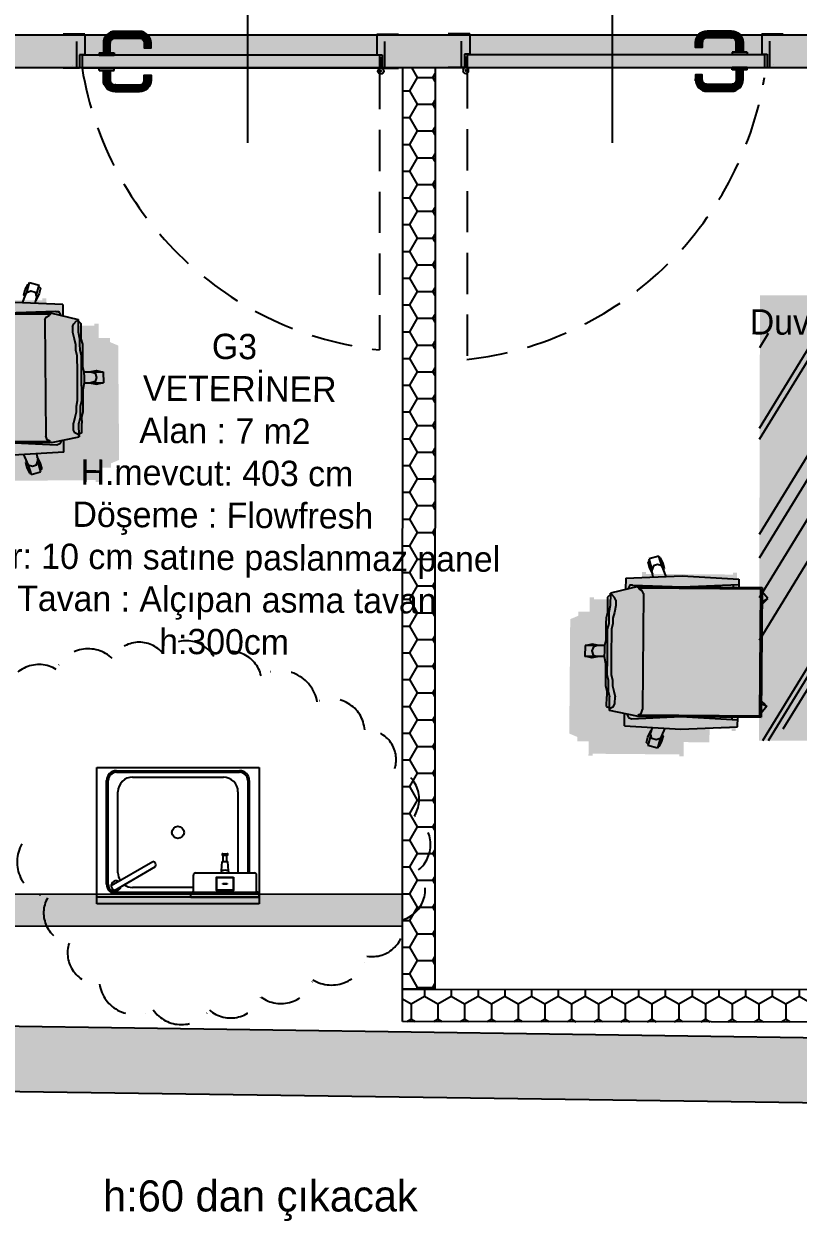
# Model space of a CAD drawing. Header units: millimetres. Extents: x 17474 to 44983, y -1049 to 14585.
# Drawn here: x 22592.6 to 22831.3, y -293.3 to 75.7 of the extents above; entities that cross this region are included whole.
import ezdxf

# ---------------------------------------------------------------- set-up
doc = ezdxf.new("R2010")
doc.units = ezdxf.units.MM
doc.linetypes.add('DASHDOT', pattern=[25.4, 12.7, -6.35, 0, -6.35])
doc.linetypes.add('DASHED', pattern=[19.05, 12.7, -6.35])
for name, color, linetype in [('10 CM  SOĞUK ODA PANEL-PASLANMAZ KAPLAMA', 253, 'Continuous'), ('DUVARIC', 254, 'Continuous'), ('INT-AKS', 14, 'DASHDOT'), ('INT-HATCH-1', 254, 'Continuous'), ('INT-HATCH-5', 250, 'Continuous'), ('INT-TEFRIS2', 81, 'Continuous'), ('SCHRAFFUR', 8, 'Continuous'), ('SOĞUK ODA KAPI', 42, 'Continuous'), ('TXT-YOO', 7, 'Continuous'), ('UMRISS03', 2, 'Continuous'), ('UMRISS05', 3, 'Continuous'), ('YAZI-1_OGE', 255, 'Continuous'), ('yiber', 127, 'Continuous')]:
    doc.layers.add(name, color=color, linetype=linetype)
doc.layers.add('INT-ELE-1', color=7, linetype='Continuous', true_color=0x8f8f8f)
doc.styles.add('MEKAN', font='stylu.ttf', dxfattribs={"height": 13})
doc.styles.add('X_Roads$0$Standard', font='arial.ttf')

# ---------------------------------------------------------------- blocks, each defined once
blk = doc.blocks.new('misafir-personel_sandalye')
h = blk.add_hatch(color=252)
h.set_gradient(color1=(133, 133, 133), color2=(181, 181, 181), rotation=180, one_color=1, tint=0.71, name='INVCURVED')
h.paths.add_polyline_path([(28.19, -15.43), (23.8, -15.43), (24.07, -16.49), (24.47, -16.49), (25.53, -17.02), (25.53, -18.09), (25, -37.23), (26.06, -59.04), (28.19, -59.04), (29.26, -37.23)])
h.paths.add_polyline_path([(-29.79, -37.23), (-28.72, -59.04), (-26.06, -59.04), (-25, -37.23), (-26.06, -18.09), (-25.53, -17.02), (-24.23, -16.37), (-24.04, -15.43), (-28.72, -15.43)])
at = {"layer": 'INT-HATCH-1'}
h = blk.add_hatch(color=254, dxfattribs=at)
h.set_gradient(color1=(219, 208, 184), one_color=1, tint=1, name='INVCURVED')
h.paths.add_polyline_path([(22.34, -9.57), (21.81, -9.57), (21.81, -10.11), (20.74, -11.17), (19.68, -11.7), (17.55, -11.7), (14.89, -11.17), (12.77, -10.64), (10.64, -10.64), (8.51, -10.11), (6.38, -10.11), (4.26, -10.11), (2.13, -10.11), (0, -10.11), (-2.13, -10.11), (-4.79, -10.11), (-6.91, -10.11), (-9.04, -10.11), (-11.17, -10.64), (-13.3, -10.64), (-15.43, -11.17), (-17.55, -11.7), (-20.21, -11.7), (-21.28, -11.17), (-21.81, -10.11), (-22.34, -9.57), (-22.87, -9.57), (-25, -20.21), (-25, -20.71), (-24.48, -20.71), (-23.94, -21.81), (-22.34, -22.34), (22.34, -22.34), (23.4, -21.81), (23.94, -20.74), (24.47, -20.21), (25, -20.21)])
h.paths.add_polyline_path([(8.51, -8.51), (6.38, -8.51), (4.26, -8.51), (2.13, -8.51), (0, -8.51), (-2.13, -8.51), (-4.79, -8.51), (-6.91, -8.51), (-9.04, -8.51), (-11.17, -9.04), (-13.3, -9.04), (-15.43, -9.04), (-17.55, -9.57), (-22.34, -9.57), (-21.81, -10.11), (-21.28, -11.17), (-20.21, -11.7), (-17.55, -11.7), (-15.43, -11.17), (-13.3, -10.64), (-11.17, -10.64), (-9.04, -10.11), (-6.91, -10.11), (-4.79, -10.11), (-2.13, -10.11), (0, -10.11), (2.13, -10.11), (4.26, -10.11), (6.38, -10.11), (8.51, -10.11), (10.64, -10.64), (12.77, -10.64), (14.89, -11.17), (17.55, -11.7), (19.68, -11.7), (20.74, -11.17), (21.81, -10.11), (21.81, -9.57), (17.55, -9.57), (14.89, -9.04), (12.77, -9.04), (10.64, -9.04)])
h = blk.add_hatch(color=254, dxfattribs=at)
h.set_gradient(color1=(219, 208, 184), one_color=1, tint=1, name='HEMISPHERICAL')
h.paths.add_polyline_path([(-22.34, -22.34), (-23.94, -21.81), (-24.48, -20.71), (-24.5, -20.71), (-24.5, -67.55), (24.47, -67.55), (24.47, -20.21), (23.94, -20.74), (23.4, -21.81), (22.34, -22.34)])
at = {"layer": 'INT-HATCH-5'}
h = blk.add_hatch(dxfattribs=at)
h.set_pattern_fill('DOTS', color=256, scale=12, angle=-90, style=0)
h.set_pattern_definition([(90, (-1869.43385, -16193.69294), (0.75, 0.375), [0, -0.75])])
h.paths.add_polyline_path([(25.13, -58.32), (25.16, -68.28), (-24.84, -68.23), (-24.81, -58.32), (-30.31, -58.32), (-30.31, -56.72), (-29.58, -56.72), (-29.58, -48.24), (-34.84, -48.23), (-34.81, -38.32), (-40.31, -38.32), (-40.31, -36.72), (-39.58, -36.72), (-39.58, -3.26), (-40.31, -3.27), (-40.31, -1.67), (-34.84, -1.67), (-34.84, 2.68), (-33.18, 2.68), (-31.88, 5.81), (12.19, 5.81), (13.54, 2.68), (15.16, 2.68), (15.16, -1.67), (20.63, -1.67), (20.63, -3.27), (19.9, -3.26), (19.9, -14.19), (22.19, -14.19), (23.54, -17.32), (25.16, -17.32), (25.16, -21.67), (30.63, -21.67), (30.63, -23.27), (29.9, -23.26), (29.9, -56.71), (30.63, -56.71), (30.63, -58.32)])
at = {"color": 0, "linetype": 'Continuous'}
for p, q in [((-25.53, -17.02), (-26.06, -18.09)), ((-26.06, -18.09), (-26.06, -18.09)), ((-24.23, -16.37), (-25.53, -17.02)), ((-24.47, -16.49), (-24.47, -16.49))]:
    blk.add_line(p, q, dxfattribs=at)
for points in [[(2.13, 0), (-2.13, 0)], [(-2.13, -4.79), (-2.13, 0)], [(2.13, -4.79), (2.13, 0)], [(-2.13, -5.32), (-2.66, -2.66), (-2.13, -0.53)], [(-2.13, -0.53), (-2.13, -0.53)], [(2.13, -4.79), (2.13, -4.79), (1.6, -3.19), (0, -2.66), (-1.6, -3.19), (-2.13, -4.79)], [(2.13, -0.53), (2.13, -0.53)], [(2.13, -0.53), (2.13, -0.53)], [(2.13, -5.32), (2.66, -2.66), (2.13, -0.53)], [(-21.28, -8.51), (-21.81, -9.57)], [(-21.28, -8.51), (-17.55, -8.51)], [(17.55, -8.51), (14.89, -8.51), (12.77, -7.98), (10.64, -7.98), (8.51, -7.98), (6.38, -7.98), (4.26, -7.98), (2.13, -7.45), (0, -7.45), (-2.13, -7.45), (-4.79, -7.98), (-6.91, -7.98), (-9.04, -7.98), (-11.17, -7.98), (-13.3, -7.98), (-15.43, -8.51), (-17.55, -8.51)], [(17.55, -9.57), (14.89, -9.04), (12.77, -9.04), (10.64, -9.04), (8.51, -8.51), (6.38, -8.51), (4.26, -8.51), (2.13, -8.51), (0, -8.51), (-2.13, -8.51), (-4.79, -8.51), (-6.91, -8.51), (-9.04, -8.51), (-11.17, -9.04), (-13.3, -9.04), (-15.43, -9.04), (-17.55, -9.57)], [(-2.13, -7.45), (-2.13, -4.79)], [(2.13, -7.45), (2.13, -4.79)], [(2.13, -5.32), (2.13, -5.32)], [(20.74, -8.51), (17.55, -8.51)], [(21.81, -9.57), (20.74, -8.51)], [(-25, -20.21), (-22.87, -9.57)], [(-22.34, -9.57), (-22.87, -9.57)], [(-22.87, -9.57), (-17.55, -9.57)], [(-21.81, -10.11), (-22.34, -9.57)], [(-21.81, -10.11), (-21.28, -11.17), (-20.21, -11.7)], [(-20.21, -11.7), (-17.55, -11.7)], [(17.55, -11.7), (14.89, -11.17), (12.77, -10.64), (10.64, -10.64), (8.51, -10.11), (6.38, -10.11), (4.26, -10.11), (2.13, -10.11), (0, -10.11), (-2.13, -10.11), (-4.79, -10.11), (-6.91, -10.11), (-9.04, -10.11), (-11.17, -10.64), (-13.3, -10.64), (-15.43, -11.17), (-17.55, -11.7)], [(22.34, -9.57), (17.55, -9.57)], [(19.68, -11.7), (17.55, -11.7)], [(19.68, -11.7), (20.74, -11.17), (21.81, -10.11)], [(21.81, -9.57), (22.34, -9.57)], [(21.81, -9.57), (21.81, -10.11)], [(25, -20.21), (22.34, -9.57)], [(-28.72, -15.43), (-29.79, -37.23)], [(-28.72, -15.43), (-24.04, -15.43)], [(-26.06, -18.09), (-25, -37.23)], [(28.19, -15.43), (23.8, -15.43)], [(24.47, -16.49), (24.07, -16.49)], [(25.53, -18.09), (25.53, -18.09), (25.53, -17.02), (24.47, -16.49)], [(25.53, -18.09), (25, -37.23)], [(28.19, -15.43), (29.26, -37.23)], [(-25, -20.21), (-25, -20.21)], [(-25, -20.21), (-25, -68.09)], [(-24.5, -20.71), (-25, -20.71)], [(-24.5, -20.71), (-24.5, -67.55), (24.47, -67.55)], [(-24.47, -20.74), (-23.94, -21.81), (-22.34, -22.34)], [(22.34, -22.34), (-22.34, -22.34)], [(22.34, -22.34), (23.4, -21.81), (23.94, -20.74)], [(24.47, -20.21), (23.94, -20.74)], [(24.47, -20.21), (25, -20.21)], [(24.47, -20.21), (24.47, -67.55)], [(25, -20.21), (25, -68.09)], [(-37.23, -28.19), (-36.17, -24.47)], [(-32.16, -25.61), (-36.17, -24.47)], [(-35.64, -24.47), (-35.11, -23.94)], [(-35.64, -24.47), (-35.64, -24.47)], [(-35.11, -23.94), (-32.98, -24.47), (-30.32, -25.8)], [(-32.45, -29.79), (-33.51, -29.26), (-34.04, -27.66), (-33.51, -26.06), (-31.91, -25.53), (-31.38, -25.53)], [(-29.26, -26.06), (-31.38, -25.53)], [(-30.85, -25.53), (-30.85, -25.53)], [(28.72, -26.06), (30.85, -25.53)], [(34.57, -23.94), (32.45, -24.47), (29.79, -25.8)], [(30.32, -25.53), (30.32, -25.53)], [(31.91, -29.79), (32.98, -29.26), (33.51, -27.66), (32.98, -26.06), (31.38, -25.53), (30.85, -25.53)], [(31.63, -25.61), (35.64, -24.47)], [(35.11, -24.47), (34.57, -23.94)], [(35.11, -24.47), (35.11, -24.47)], [(36.7, -28.19), (35.64, -24.47)], [(-33.51, -29.26), (-37.23, -28.19)], [(-36.7, -28.72), (-36.7, -28.34)], [(-32.45, -30.32), (-34.57, -29.79), (-36.7, -28.72)], [(-29.48, -30.97), (-32.45, -29.79)], [(-32.07, -29.94), (-32.45, -30.32)], [(28.95, -30.97), (31.91, -29.79)], [(31.53, -29.94), (31.91, -30.32)], [(31.91, -30.32), (34.04, -29.79), (36.17, -28.72)], [(32.98, -29.26), (36.7, -28.19)], [(36.17, -28.72), (36.17, -28.34)], [(-29.79, -37.23), (-28.72, -59.04)], [(-25, -37.23), (-26.06, -59.04)], [(25, -37.23), (26.06, -59.04)], [(29.26, -37.23), (28.19, -59.04)], [(-28.72, -59.04), (-25, -59.04)], [(-25.96, -56.91), (-25, -56.91)], [(25.96, -56.91), (25, -56.91)], [(28.19, -59.04), (25, -59.04)], [(25, -68.09), (-25, -68.09)], [(-20.74, -70.21), (-23.4, -68.09)], [(-19.68, -68.09), (-20.74, -70.21)], [(-20.21, -69.68), (-18.62, -68.09)], [(20.21, -69.68), (18.62, -68.09)], [(19.68, -68.09), (20.74, -70.21)], [(20.74, -70.21), (23.4, -68.09)], [(-20.48, -69.68), (-20.21, -69.68), (-20.21, -69.68)], [(20.48, -69.68), (20.21, -69.68), (20.21, -69.68)]]:
    blk.add_lwpolyline(points, dxfattribs=at)
blk = doc.blocks.new('STD 50 UST')
at = {"color": 4, "linetype": 'Continuous'}
for p, q in [((0, 420), (500, 420)), ((50, 420), (450, 420))]:
    blk.add_line(p, q, dxfattribs=at)
at = {"layer": 'yiber', "linetype": 'Continuous'}
for p, q in [((0, 400), (0, 420)), ((500, 420), (500, 400)), ((0, 400), (500, 400)), ((0, 0), (0, 400)), ((210, 400), (0, 400)), ((210, 400), (0, 400)), ((0, 400), (0, 389)), ((210, 389), (0, 389)), ((202.5, 384), (7.5, 384)), ((7.5, 384), (7.5, 332)), ((202.5, 384), (202.5, 332)), ((202.5, 370), (390, 370)), ((205.5, 385), (440, 385)), ((210, 400), (210, 389)), ((210, 390), (440, 390)), ((446, 378.8), (318.9, 305.4)), ((500, 400), (500, 0)), ((98.5, 357.5), (98.5, 359.5)), ((98.5, 359.5), (111.5, 359.5)), ((111.5, 357.5), (98.5, 357.5)), ((105, 357.5), (105, 359.5)), ((111.5, 359.5), (111.5, 357.5)), ((455.8, 363.7), (327.1, 289.4)), ((465, 360), (465, 40)), ((470, 360), (470, 40)), ((195.5, 325), (14.5, 325)), ((45, 325), (24, 325)), ((30, 40), (30, 325)), ((35, 40), (35, 325)), ((76.5, 325), (52.5, 325)), ((65, 75), (65, 325)), ((117, 325), (93, 325)), ((94.7, 318.5), (96, 290)), ((115.3, 318.5), (114, 290)), ((435, 325), (435, 75)), ((114, 290), (96, 290)), ((96, 268), (96, 268)), ((112, 270), (98, 270)), ((112, 266), (98, 266)), ((99, 290), (99, 270)), ((111, 290), (99, 290)), ((111, 290), (111, 270)), ((114, 268), (114, 268)), ((500, 0), (0, 0)), ((440, 15), (60, 15)), ((440, 10), (60, 10)), ((390, 30), (110, 30))]:
    blk.add_line(p, q, dxfattribs=at)
blk.add_lwpolyline([(79, 338), (79, 379), (131, 379), (131, 338)], close=True, dxfattribs=at)
blk.add_lwpolyline([(80, 341), (80, 376, -0.414214), (82, 378), (128, 378, -0.414214), (130, 376), (130, 341, -0.414214), (128, 339), (82, 339, -0.414214)], format="xyb", close=True, dxfattribs=at)
blk.add_circle((250, 200), 18.6, dxfattribs=at)
for centre, radius, start, end in [((9.7, 395.5), 11.7, 213.6171, 259.0027), ((200.3, 395.5), 11.7, 280.9973, 326.3829), ((390, 325), 45, 54.4254, 90), ((440.9, 364.7), 15, 243.9036, 169.9462), ((440, 360), 30, 0, 90), ((440, 360), 25, 0, 90), ((390, 325), 45, 0, 30.7491), ((14.5, 332), 7, 180, 270), ((108.1, 325.5), 15.1, 182.0307, 209.8601), ((105, 360.4), 43.6, 256.7267, 283.2733), ((101.9, 325.5), 15.1, 330.1399, 357.9693), ((195.5, 332), 7, 270, 0), ((331.1, 301.6), 12.8, 162.3984, 251.8547), ((98, 268), 2, 90, 180), ((98, 268), 2, 180, 270), ((112, 268), 2, 0, 90), ((112, 268), 2, 270, 0), ((110, 75), 45, 180, 270), ((390, 75), 45, 270, 0), ((60, 40), 30, 180, 270), ((60, 40), 25, 180, 270), ((440, 40), 30, 270, 0), ((440, 40), 25, 270, 0)]:
    blk.add_arc(centre, radius, start, end, dxfattribs=at)
blk = doc.blocks.new('KAPI KODU')
at = {"layer": 'YAZI-1_OGE', "color": 3}
blk.add_line((15638.78, 6518.22), (15638.78, 6587.78), dxfattribs=at)
for radius in [17.7, 16.3]:
    blk.add_circle((15638.78, 6605.48), radius, dxfattribs=at)
blk = doc.blocks.new('A$C15972625')
at = {"layer": 'SCHRAFFUR'}
blk.add_line((2.92, 8.12), (2.92, 8.12), dxfattribs=at)
at = {"layer": 'UMRISS03'}
for p, q in [((4.23, 7.47), (4.23, 15.47)), ((14.52, 14.99), (14.52, 14.99)), ((14.52, 14.99), (14.52, 14.97)), ((16.21, 16.5), (15.96, 16.5)), ((99.22, 7.47), (99.22, 15.47)), ((6.7, 11.4), (5.05, 11.4)), ((5.05, 11.4), (5.05, 7.3)), ((11.14, 12), (15.79, 12)), ((11.14, 12), (11.14, 11.3)), ((11.14, 11.3), (15.79, 11.3)), ((15.79, 12), (15.79, 11.3)), ((96.7, 11.4), (98.35, 11.4)), ((98.35, 11.4), (98.35, 7.3)), ((97.55, 10.44), (98.35, 10.44)), ((97.95, 10.44), (97.95, 7.29)), ((11.14, 7.3), (15.79, 7.3)), ((11.14, 6.6), (11.14, 7.3)), ((11.14, 6.6), (15.79, 6.6)), ((15.79, 6.6), (15.79, 7.3)), ((14.52, 3.61), (14.52, 3.63)), ((14.52, 3.61), (14.52, 3.61)), ((16.21, 2.1), (15.96, 2.1))]:
    blk.add_line(p, q, dxfattribs=at)
for points in [[(14.52, 12), (14.52, 15, -0.414214), (16.02, 16.5), (23.52, 16.5, -0.414214), (25.02, 15), (25.02, 13.5), (27.12, 13.5), (27.12, 15, 0.414214), (23.52, 18.6), (16.02, 18.6, 0.414214), (12.42, 15), (12.42, 12)], [(14.52, 6.6), (14.52, 3.6, 0.414214), (16.02, 2.1), (23.52, 2.1, 0.414214), (25.02, 3.6), (25.02, 5.1), (27.12, 5.1), (27.12, 3.6, -0.414214), (23.52, 0), (16.02, 0, -0.414214), (12.42, 3.6), (12.42, 6.6)]]:
    blk.add_lwpolyline(points, format="xyb", dxfattribs=at)
at = {"layer": 'UMRISS03', "const_width": 1.1}
for points in [[(13.97, 12), (13.97, 15, -0.414214), (16.02, 17.05), (23.52, 17.05, -0.414214), (25.57, 15), (25.57, 14.05), (26.57, 14.05), (26.57, 15, 0.414214), (23.52, 18.05), (16.02, 18.05, 0.414214), (12.97, 15), (12.97, 12)], [(13.97, 6.6), (13.97, 3.6, 0.414214), (16.02, 1.55), (23.52, 1.55, 0.414214), (25.57, 3.6), (25.57, 4.55), (26.57, 4.55), (26.57, 3.6, -0.414214), (23.52, 0.55), (16.02, 0.55, -0.414214), (12.97, 3.6), (12.97, 6.6)]]:
    blk.add_lwpolyline(points, format="xyb", dxfattribs=at)
at = {"layer": 'UMRISS03'}
for centre, radius, start, end in [((16.02, 15), 1.5, 172.1998, 180.3411), ((23.52, 15), 3.6, 356.8113, 5.6465), ((23.52, 3.6), 3.6, 354.3535, 3.1887), ((16.02, 3.6), 1.5, 179.6589, 187.8002)]:
    blk.add_arc(centre, radius, start, end, dxfattribs=at)
at = {"layer": 'UMRISS05'}
for p, q in [((5.85, 17.7), (0.05, 17.7)), ((6.7, 17.7), (5.85, 17.7)), ((6.7, 17.7), (6.7, 11.4)), ((96.7, 17.7), (97.55, 17.7)), ((96.7, 17.7), (96.7, 11.4)), ((97.55, 17.7), (103.35, 17.7)), ((97.55, 11.3), (5.85, 11.3)), ((5.85, 11.3), (5.85, 7.3)), ((97.55, 11.3), (97.55, 7.3)), ((5.05, 7.3), (0, 7.3)), ((98.35, 7.3), (5.85, 7.3)), ((98.35, 7.3), (103.35, 7.3))]:
    blk.add_line(p, q, dxfattribs=at)
for radius in [0.9, 0.0984]:
    blk.add_circle((97.95, 6.38), radius, dxfattribs=at)

msp = doc.modelspace()

# ---------------------------------------------------------------- hatches: boundary and pattern name
at = {"layer": '10 CM  SOĞUK ODA PANEL-PASLANMAZ KAPLAMA'}
h = msp.add_hatch(dxfattribs=at)
h.set_pattern_fill('HONEY', color=256, scale=1.5)
h.set_pattern_definition([(0, (14557.7532, 2124.9726), (7.14375, 4.124446), [4.7625, -9.525]), (120, (14557.7532, 2124.9726), (-7.14375, 4.124446), [4.7625, -9.525]), (60, (14557.7532, 2124.9726), (2e-08, 8.248892), [-9.525, 4.7625])])
edge = h.paths.add_edge_path()
edge.add_line((23028.1, 62.25), (23028.1, 72.25))
edge.add_line((23028.1, 72.25), (22075.36, 72.25))
edge.add_line((22075.36, 72.25), (22075.36, 62.26))
edge.add_line((22075.36, 62.26), (23031.04, 62.25))
h = msp.add_hatch(dxfattribs=at)
h.set_pattern_fill('HONEY', color=256, scale=1.5)
h.set_pattern_definition([(0, (15020.125, 2109.038), (7.14375, 4.124446), [4.7625, -9.525]), (120, (15020.125, 2109.038), (-7.14375, 4.124446), [4.7625, -9.525]), (60, (15020.125, 2109.038), (2e-08, 8.248892), [-9.525, 4.7625])])
h.paths.add_polyline_path([(22719.36, -221.81), (22709.36, -221.81), (22709.44, 62.25), (22719.41, 62.25)])
h = msp.add_hatch(dxfattribs=at)
h.set_pattern_fill('HONEY', color=256, scale=1.5, angle=-90)
h.set_pattern_definition([(270, (24795.5587, 7496.8633), (4.124446, -7.14375), [4.7625, -9.525]), (30, (24795.5587, 7496.8633), (4.124446, 7.14375), [4.7625, -9.525]), (330, (24795.5587, 7496.8633), (8.248892, -2e-08), [-9.525, 4.7625])])
h.paths.add_polyline_path([(22075.35, -202.37), (22075.35, -192.38), (22709.19, -192.54), (22709.19, -202.51)])
h = msp.add_hatch(dxfattribs=at)
h.set_pattern_fill('HONEY', color=256, scale=1.5, angle=-90)
h.set_pattern_definition([(270, (24844.331, 7467.468), (4.124446, -7.14375), [4.7625, -9.525]), (30, (24844.331, 7467.468), (4.124446, 7.14375), [4.7625, -9.525]), (330, (24844.331, 7467.468), (8.248892, -2e-08), [-9.525, 4.7625])])
h.paths.add_polyline_path([(22709.36, -231.8), (22709.36, -221.8), (22994.71, -222.08), (22994.69, -232.05)])
at = {"layer": 'DUVARIC'}
h = msp.add_hatch(dxfattribs=at)
h.set_pattern_fill('JIS_STN_2.5', color=256, scale=2, angle=-0.33)
h.set_pattern_definition([(44.669988, (-17068.903, -6478.339), (-3.5151114, 3.5558391), []), (44.669988, (-17065.373, -6478.359), (-3.5151114, 3.5558391), [2.4, -1])])
h.paths.add_polyline_path([(23018.57, 1654.96), (23038.57, 1654.96), (23041.71, 1971.82), (23030.04, 1971.89), (23029.98, 1960.89), (23030.72, 1960.89), (23030.38, 1905.02), (23020.95, 1905.1)])
h.paths.add_polyline_path([(23010.46, 808.48), (23022.5, 808.57), (23023.89, 934), (23036.88, 1468.98), (23016.88, 1468.98), (23011.89, 919.83)])
h.paths.add_polyline_path([(23063.63, 134.94), (23043.63, 134.94), (23040.99, -208.22), (23007.89, -207.6), (23007.68, -239.3), (22554.68, -232.8), (22554.55, -207.49), (22512.19, -205.42), (22507.81, -226.3), (22215.09, -224.5), (22197.19, -212.2), (22186.23, -211.39), (22025.37, -208.6), (22025.02, -228.59), (22185.32, -231.38), (22190.27, -231.74), (22208.82, -244.46), (22524.04, -246.4), (22528.27, -226.22), (22534.62, -226.53), (22534.77, -252.51), (23027.55, -259.58), (23027.76, -228.14), (23060.83, -229.04)])
h.paths.add_polyline_path([(23044.59, 259.09), (23069.42, 259.09), (23069.31, 526.91), (23033.74, 527.15), (23033.57, 527.03), (23019.3, 527.03), (23020.38, 622.56), (23008.55, 622.59), (23007.19, 517.4), (23020.19, 516.5), (23020.29, 449), (23046.05, 448.8)])
at = {"layer": 'INT-ELE-1', "extrusion": (1.25831e-12, 1.06152e-09, 1)}
h = msp.add_hatch(color=33, dxfattribs=at)
h.set_gradient(color1=(185, 157, 121), color2=(199, 177, 148), rotation=90, one_color=1, tint=0.68, name='HEMISPHERICAL')
h.paths.add_polyline_path([(22819.55, -7.92), (22899.24, -8.02), (22899.23, -145.34), (22819.23, -145.24)])
at = {"layer": 'INT-HATCH-5', "extrusion": (1.25831e-12, 1.06152e-09, 1)}
h = msp.add_hatch(dxfattribs=at)
h.set_pattern_fill('AR-RROOF', color=256, angle=58.5149, style=0)
h.set_pattern_definition([(58.51486, (-4078.732, 22266.647), (7.52436, 60.91895), [381, -50.8, 127, -25.4]), (58.51486, (-4071.918, 22302.09), (-42.074313, -4.016926), [76.2, -8.382, 152.4, -19.05]), (58.51486, (-4090.51, 22288.753), (54.469863, 121.522725), [203.2, -35.56, 101.6, -25.4])])
h.paths.add_polyline_path([(22819.49, -7.69), (22899.31, -7.78), (22899.24, -145.34), (22819.36, -145.16)])

# ---------------------------------------------------------------- linework, layer by layer
at = {"color": 3, "linetype": 'DASHED'}
for p, q in [((22702.27, 62.08), (22702.27, -24.78)), ((22729.23, 62.29), (22729.23, -27.71))]:
    msp.add_line(p, q, dxfattribs=at)
for centre, start, end in [((22713.71, 79.14), 189.3908, 263.714), ((22717.78, 76.21), 276.286, 350.6092)]:
    msp.add_arc(centre, 104.55, start, end, dxfattribs=at)
at = {"layer": '10 CM  SOĞUK ODA PANEL-PASLANMAZ KAPLAMA'}
for points in [[(23028.1, 62.25), (23028.1, 72.25), (22075.36, 72.25), (22075.36, 62.26), (23031.04, 62.25)], [(22719.36, -221.81), (22709.36, -221.81), (22709.44, 62.25), (22719.41, 62.25), (22719.36, -221.81)], [(22075.35, -202.37), (22075.35, -192.38), (22709.19, -192.54), (22709.19, -202.51), (22075.35, -202.37)], [(22709.36, -231.8), (22709.36, -221.8), (22994.71, -222.08), (22994.69, -232.05), (22709.36, -231.8)]]:
    msp.add_lwpolyline(points, dxfattribs=at)
at = {"layer": 'DUVARIC'}
for p, q in [((23007.69, -239.3), (22554.69, -232.8)), ((22534.77, -252.51), (23027.56, -259.58))]:
    msp.add_line(p, q, dxfattribs=at)
at = {"layer": 'INT-AKS'}
msp.add_lwpolyline([(22587.3, -129.91, -0.520567), (22602.59, -123.27, -0.520567), (22602.59, -123.27, -0.520567), (22619.88, -119.94, -0.520567), (22619.88, -119.94, -0.520567), (22635.17, -117.95, -0.520567), (22635.17, -117.95, -0.520567), (22651.13, -119.28, -0.520567), (22651.13, -119.28, -0.520567), (22665.76, -125.26, -0.520567), (22665.76, -125.26, -0.520567), (22683.05, -133.23, -0.520567), (22683.05, -133.23, -0.520567), (22697.68, -141.87, -0.520567), (22697.68, -141.87, -0.520567), (22706.98, -153.83, -0.520567), (22706.98, -153.83, -0.520567), (22712.97, -168.45, -0.520567), (22712.97, -168.45, -0.520567), (22714.3, -185.06, -0.520567), (22714.3, -185.06, -0.520567), (22709.64, -200.34, -0.520567), (22709.64, -200.34, -0.520567), (22698.34, -211.63, -0.520567), (22698.34, -211.63, -0.520567), (22681.72, -218.94, -0.520567), (22681.72, -218.94, -0.520567), (22665.76, -224.25, -0.520567), (22665.76, -224.25, -0.520567), (22649.8, -228.24, -0.520567), (22649.8, -228.24, -0.520567), (22632.51, -228.24, -0.520567), (22632.51, -228.24, -0.520567), (22615.89, -220.27, -0.520567), (22606.58, -207.64, -0.520567), (22606.58, -207.64, -0.520567), (22599.93, -193.69, -0.520567), (22599.93, -193.69, -0.520567), (22591.95, -177.08, -0.520567)], format="xyb", dxfattribs=at)

# ---------------------------------------------------------------- block references
at = {"color": 1, "xscale": 0.1, "yscale": 0.1, "zscale": 0.1, "rotation": 180}
msp.add_blockref('STD 50 UST', (22665.12, -153.49), dxfattribs=at)
at = {"layer": 'INT-ELE-1'}
for p in [(7022.83, -6479.16), (7135.33, -6479.16)]:
    msp.add_blockref('KAPI KODU', p, dxfattribs=at)
at = {"layer": 'INT-TEFRIS2', "extrusion": (-1.25831e-12, 1.06152e-09, 1), "xscale": -0.8000000000029105, "yscale": 0.8000000000029105, "zscale": 0.8000000000029105, "rotation": 270.4853491586675}
msp.add_blockref('misafir-personel_sandalye', (22617.12, -33.23, 605.81), dxfattribs=at)
at = {"layer": 'INT-TEFRIS2', "extrusion": (1.25831e-12, 1.06152e-09, 1), "xscale": 0.8000000000029105, "yscale": 0.8000000000029105, "zscale": 0.8000000000029105, "rotation": 89.51465084133257}
msp.add_blockref('misafir-personel_sandalye', (22765.62, -117.57, 605.81), dxfattribs=at)
at = {"layer": 'SOĞUK ODA KAPI'}
msp.add_blockref('A$C15972625', (22604.71, 54.78), dxfattribs=at)
at = {"layer": 'SOĞUK ODA KAPI', "xscale": -1}
msp.add_blockref('A$C15972625', (22826.78, 54.94), dxfattribs=at)

# ---------------------------------------------------------------- texts
at = {"layer": 'TXT-YOO', "char_height": 7.8, "width": 199.4252, "attachment_point": 1, "rotation": 359.6197, "style": 'MEKAN'}
for s, insert in [('\\pi92.64637;G2 \\P\\pi59.35647;OFİS - DEPOCU \\P\\pi64.70113;Alan : 7.5 m2\\P\\pi52.45867;H.mevcut: 403 cm   \\P\\pi50.03758;Döşeme : Flowfresh\\P\\pi6.89205;Duvar: 10 cm satıne paslanmaz panel \\P\\pi33.17565;Tavan : Alçıpan asma tavan\\P\\pi77.02924;h:300cm  \\P\\pi93.90545;   ', (22809.98, 52.83, -67.26)), ('\\pi92.66921;G3 \\P\\pi71.48473;VETERİNER \\P\\pi70.5083;Alan : 7 m2\\P\\pi52.45867;H.mevcut: 403 cm   \\P\\pi50.03758;Döşeme : Flowfresh\\P\\pi6.89205;Duvar: 10 cm satıne paslanmaz panel \\P\\pi33.17565;Tavan : Alçıpan asma tavan\\P\\pi77.02924;h:300cm  \\P\\pi93.90545;   ', (22557.94, -19.17, -134.53))]:
    msp.add_mtext(s, dxfattribs=dict(at, insert=insert))
at = {"layer": 'TXT-YOO', "insert": (22617, -293.3), "char_height": 9.6, "attachment_point": 7, "style": 'X_Roads$0$Standard'}
msp.add_mtext_dynamic_manual_height_columns('{\\fFootlight MT Light|b0|i0|c0|p18;h:60 dan çıkacak}', width=101.5864, gutter_width=50, heights=[0], dxfattribs=at)

doc.saveas('drawing.dxf')
